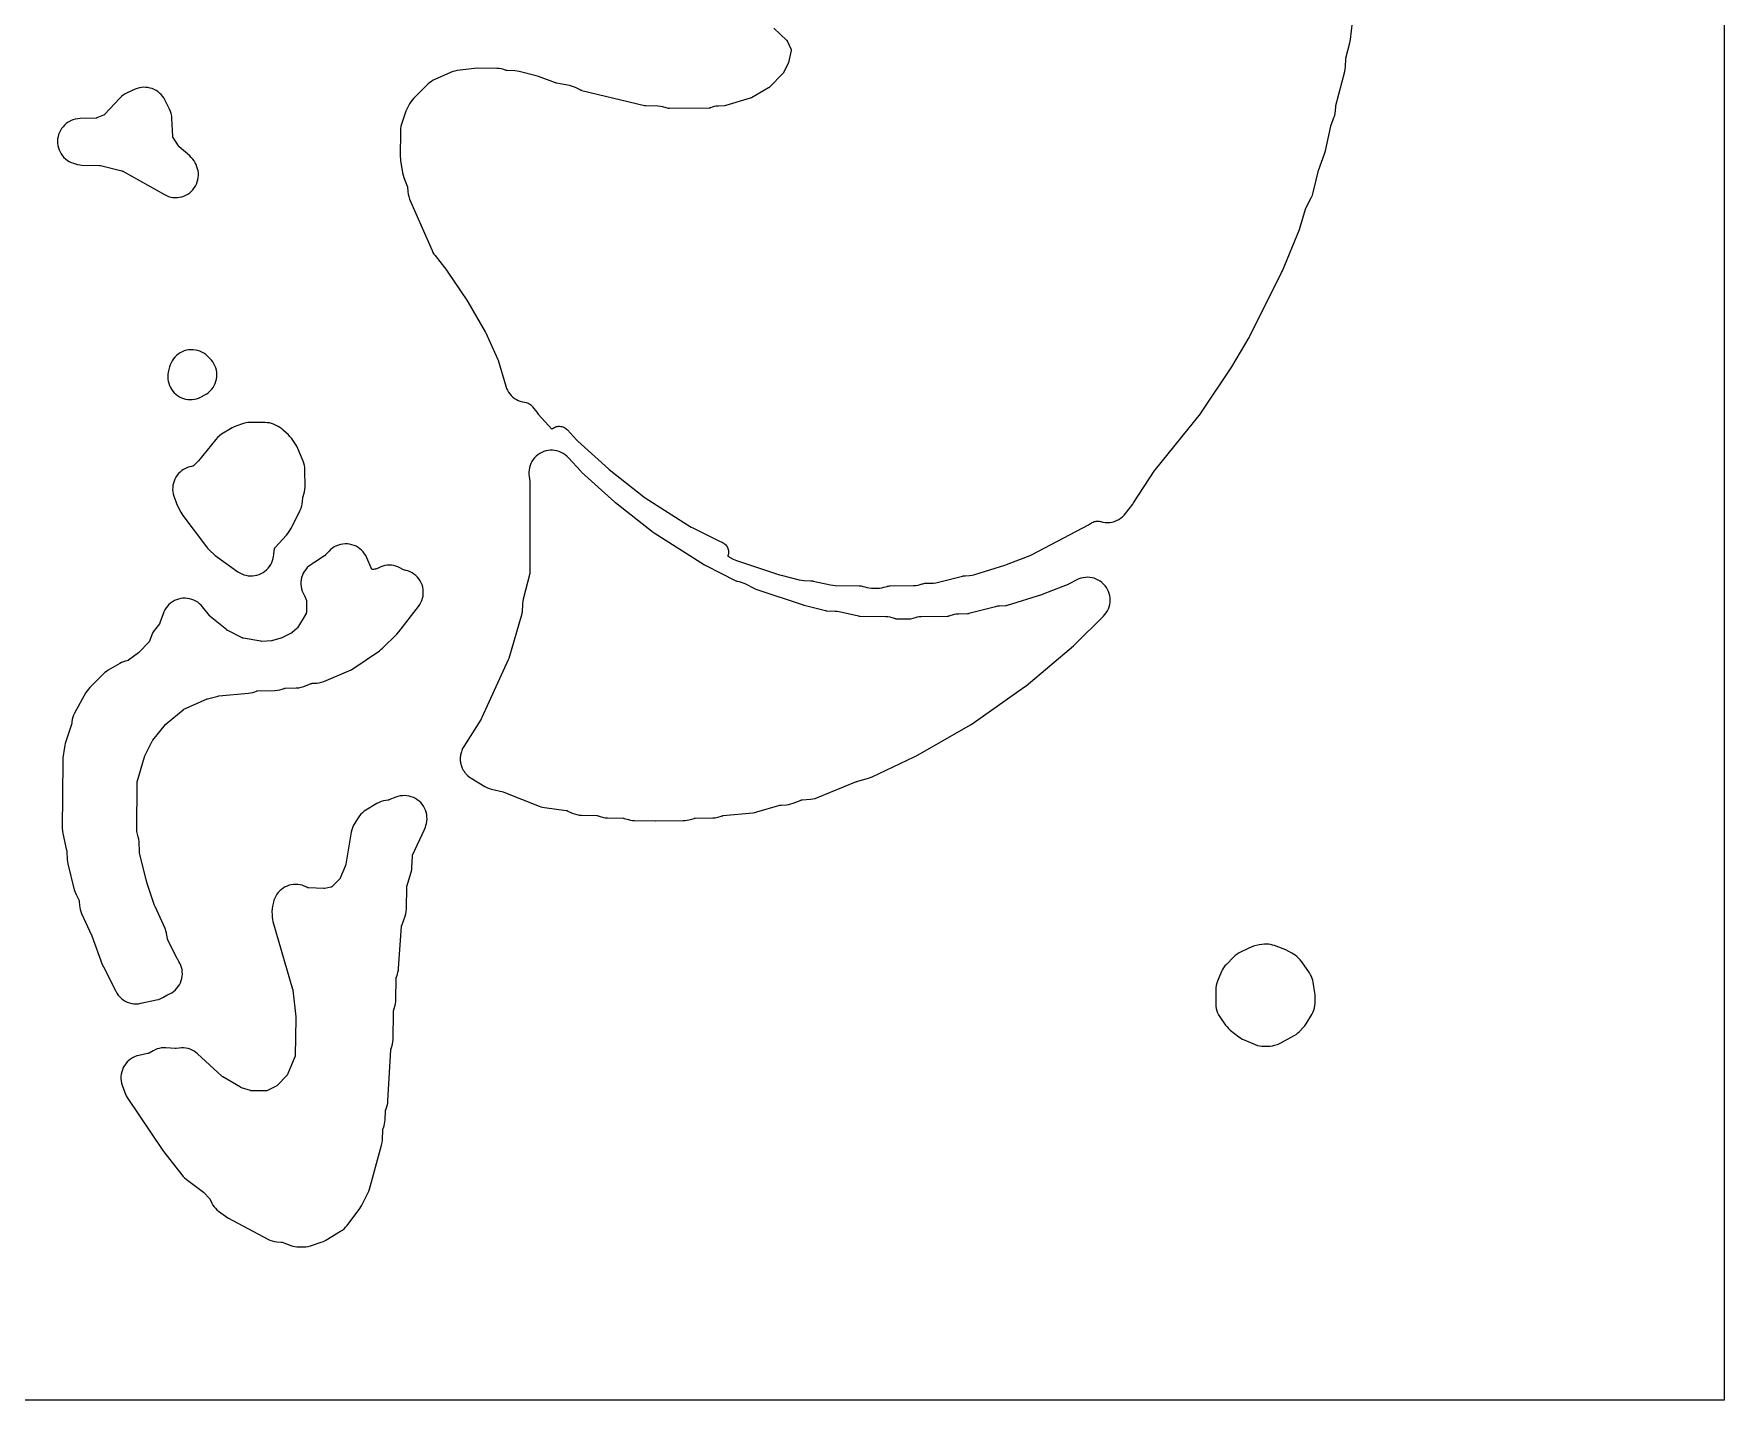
# Model space of a CAD drawing. Header units: millimetres. Extents: x 0 to 300, y 0 to 300.
# Drawn here: x 114.4 to 300, y 0 to 150 of the extents above; entities that cross this region are included whole.
import ezdxf

# ---------------------------------------------------------------- set-up
doc = ezdxf.new("R2010")
doc.units = ezdxf.units.MM
doc.layers.add('CUT', color=7, linetype='CONTINUOUS')

msp = doc.modelspace()

# ---------------------------------------------------------------- linework, layer by layer
at = {"layer": 'CUT'}
for points in [[(0.0614, 0), (0.0029, 0.0029), (0, 0.0614), (0, 299.9386), (0.0029, 299.9971), (0.0614, 300), (299.9341, 300), (299.9926, 299.9971), (299.9954, 299.9386), (299.9954, 0.0614), (299.9926, 0.0029), (299.9341, 0)], [(117.1448, 138.9467), (117.0798, 138.7083), (117.0387, 138.4647), (117.0218, 138.2183), (117.0293, 137.9713), (117.0612, 137.7263), (117.117, 137.4857), (117.1964, 137.2517), (117.2984, 137.0267), (117.4222, 136.8129), (117.5665, 136.6124), (117.7298, 136.427), (117.9107, 136.2587), (118.1073, 136.1091), (118.3176, 135.9796), (118.5398, 135.8715), (118.7715, 135.7858), (119.0065, 135.7119), (119.2312, 135.6526), (119.4604, 135.6144), (119.6921, 135.5977), (121.6282, 135.5479), (121.6498, 135.5468), (121.7384, 135.5348), (121.7595, 135.5302), (124.1013, 134.9491), (124.1183, 134.9444), (124.1531, 134.9324), (124.1868, 134.9173), (124.202, 134.9092), (128.7706, 132.3447), (128.9894, 132.2356), (129.2178, 132.1484), (129.4535, 132.0839), (129.6945, 132.0427), (129.9383, 132.0253), (130.1827, 132.0318), (130.4252, 132.0621), (130.6637, 132.116), (130.8957, 132.1928), (131.1191, 132.292), (131.3318, 132.4125), (131.5317, 132.5532), (131.7169, 132.7128), (131.8856, 132.8897), (132.0362, 133.0822), (132.1673, 133.2885), (132.2777, 133.5066), (132.3662, 133.7345), (132.432, 133.9699), (132.4745, 134.2106), (132.4934, 134.4543), (132.4883, 134.6987), (132.4594, 134.9414), (132.4069, 135.1801), (132.3314, 135.4126), (132.2335, 135.6366), (132.1406, 135.8236), (132.0189, 136.0409), (131.8761, 136.245), (131.7137, 136.4339), (131.5334, 136.6056), (130.3715, 137.6067), (130.3572, 137.6197), (130.3298, 137.6484), (130.3052, 137.6797), (130.2944, 137.6957), (129.7084, 138.6135), (129.6977, 138.6313), (129.6787, 138.6694), (129.6724, 138.7116), (129.671, 138.7323), (129.5878, 140.7109), (129.5627, 140.9744), (129.5099, 141.2338), (129.43, 141.4861), (129.3238, 141.7286), (128.8107, 142.7493), (128.6937, 142.9569), (128.5574, 143.1525), (128.4031, 143.3341), (128.2322, 143.5003), (128.0462, 143.6494), (127.8469, 143.7801), (127.6361, 143.8912), (127.4156, 143.9818), (127.1875, 144.0509), (126.9539, 144.0981), (126.7168, 144.1227), (126.4785, 144.1247), (126.2411, 144.104), (126.0067, 144.0607), (125.7775, 143.9953), (125.5555, 143.9084), (124.6734, 143.5136), (124.4507, 143.4002), (124.2404, 143.2651), (124.0447, 143.1097), (123.8654, 142.9356), (122.189, 141.1356), (122.1739, 141.1203), (122.1403, 141.0913), (122.1013, 141.0703), (122.0815, 141.0616), (121.3578, 140.7687), (121.3412, 140.7624), (121.306, 140.7517), (121.2699, 140.7475), (121.252, 140.7467), (119.5199, 140.7017), (119.247, 140.6796), (118.9781, 140.6278), (118.7165, 140.5469), (118.4653, 140.4379), (118.4018, 140.4061), (118.1866, 140.2846), (117.9845, 140.1426), (117.7974, 139.9813), (117.6271, 139.8023), (117.4753, 139.6074), (117.3435, 139.3984), (117.233, 139.1775)], [(129.6786, 110.7796), (129.8384, 110.5988), (130.0149, 110.4342), (130.2065, 110.2874), (130.4113, 110.1597), (130.6274, 110.0524), (130.853, 109.9665), (131.0857, 109.9026), (131.3235, 109.8616), (131.5642, 109.8436), (131.8055, 109.8489), (132.0451, 109.8775), (132.2809, 109.9291), (132.5106, 110.0031), (132.7321, 110.0989), (132.8938, 110.1884), (132.8947, 110.1869), (132.9866, 110.2401), (133.2067, 110.3594), (133.4178, 110.4876), (133.6152, 110.6361), (133.797, 110.8033), (133.9614, 110.9876), (134.1068, 111.1873), (134.2318, 111.4003), (134.3351, 111.6247), (134.4159, 111.8581), (134.4732, 112.0984), (134.5065, 112.3431), (134.5154, 112.5899), (134.5, 112.8365), (134.4604, 113.0803), (134.3968, 113.319), (134.3101, 113.5502), (134.2009, 113.7718), (134.0704, 113.9815), (133.9198, 114.1773), (133.7507, 114.3573), (133.4767, 114.6214), (133.289, 114.7852), (133.0858, 114.9294), (132.8693, 115.0527), (132.6417, 115.1539), (132.405, 115.2319), (132.1618, 115.2859), (131.9145, 115.3155), (131.6654, 115.3203), (131.417, 115.3003), (131.1719, 115.2557), (130.9325, 115.1869), (130.701, 115.0946), (130.48, 114.9798), (130.2714, 114.8435), (130.0775, 114.6871), (129.9, 114.5122), (129.7409, 114.3205), (129.6016, 114.1139), (129.4836, 113.8945), (129.3881, 113.6644), (129.3158, 113.426), (129.2085, 112.9951), (129.1461, 112.6331), (129.1414, 112.5852), (129.1296, 112.3442), (129.1412, 112.1031), (129.1759, 111.8643), (129.2334, 111.6299), (129.3133, 111.4022), (129.4148, 111.1832), (129.537, 110.975)], [(130.4733, 101.892), (130.3048, 101.7218), (130.1534, 101.5363), (130.0204, 101.3372), (129.9071, 101.1263), (129.8145, 100.9054), (129.7434, 100.6768), (129.6946, 100.4424), (129.6684, 100.2044), (129.665, 99.965), (129.6846, 99.7263), (129.727, 99.4907), (129.7916, 99.2601), (129.9959, 98.6467), (130.1341, 98.314), (130.5499, 97.4865), (130.6606, 97.289), (130.7887, 97.1024), (133.3626, 93.694), (133.5032, 93.524), (133.6583, 93.367), (134.3361, 92.7388), (134.5924, 92.531), (136.8273, 90.9512), (137.033, 90.8203), (137.2506, 90.7101), (137.4778, 90.6216), (137.7125, 90.5557), (137.9526, 90.5129), (138.1957, 90.4938), (138.4395, 90.4984), (138.6817, 90.5267), (138.9199, 90.5785), (139.152, 90.6533), (139.3757, 90.7503), (139.5889, 90.8687), (139.7896, 91.0072), (139.9758, 91.1647), (140.1457, 91.3395), (140.2979, 91.5301), (140.4307, 91.7346), (140.543, 91.951), (140.6337, 92.1774), (140.7019, 92.4115), (140.7469, 92.6511), (140.7604, 92.8033), (140.7693, 92.884), (140.8513, 93.4918), (140.8545, 93.5116), (140.8641, 93.5517), (140.8888, 93.5846), (140.902, 93.5996), (142.1581, 94.9589), (142.3259, 95.1607), (142.4715, 95.379), (142.6973, 95.7593), (142.7877, 95.9255), (143.6741, 97.7134), (143.7713, 97.9362), (143.8465, 98.1674), (143.8988, 98.4049), (143.9279, 98.6462), (143.9592, 99.0857), (143.9613, 99.1077), (143.9697, 99.1526), (143.9829, 99.1964), (143.9911, 99.2169), (143.9929, 99.2211), (144.0819, 99.461), (144.146, 99.7086), (144.1844, 99.9616), (144.1967, 100.2171), (144.1912, 102.1376), (144.1783, 102.3837), (144.1413, 102.6272), (144.0805, 102.866), (143.9965, 103.0976), (143.419, 104.474), (143.2973, 104.724), (143.1487, 104.9589), (142.6939, 105.5962), (142.5425, 105.7877), (142.3732, 105.9636), (141.8128, 106.4916), (141.6335, 106.6451), (141.4407, 106.7811), (141.2358, 106.8982), (140.94, 107.0494), (140.7267, 107.146), (140.5053, 107.2223), (140.2778, 107.2775), (140.046, 107.3112), (139.8122, 107.323), (138.1471, 107.3293), (137.9147, 107.3194), (137.6842, 107.2879), (137.4577, 107.2351), (137.2371, 107.1615), (136.4282, 106.8492), (136.2147, 106.7551), (136.011, 106.6416), (135.0314, 106.034), (134.7995, 105.8713), (134.5874, 105.6833), (134.398, 105.4726), (132.5051, 103.1097), (132.5018, 103.1058), (132.4506, 103.0505), (132.4377, 103.0382), (131.9376, 102.5796), (131.9234, 102.5672), (131.8925, 102.5439), (131.8551, 102.5338), (131.8366, 102.5302), (131.7465, 102.515), (131.5126, 102.4637), (131.2847, 102.3904), (131.0648, 102.2956), (130.855, 102.1802), (130.6572, 102.0452)], [(169.5678, 103.621), (169.3953, 103.4453), (169.241, 103.2535), (169.1062, 103.0475), (168.9924, 102.8292), (168.9006, 102.6007), (168.8317, 102.3644), (168.7864, 102.1224), (168.7651, 101.8771), (168.768, 101.6309), (168.7952, 101.3862), (168.8805, 100.8564), (168.8813, 100.8511), (168.8879, 100.7721), (168.8883, 100.7534), (168.8727, 90.8613), (168.8726, 90.8559), (168.8686, 90.8058), (168.8644, 90.7809), (168.8591, 90.7574), (168.1425, 87.9344), (168.094, 87.6953), (168.0692, 87.4525), (168.0166, 86.4686), (168.0147, 86.4456), (167.9986, 86.3515), (167.9928, 86.3291), (166.5522, 81.4293), (166.5254, 81.3486), (166.493, 81.2698), (163.6231, 74.9311), (163.5851, 74.8543), (163.5417, 74.7803), (162.0703, 72.4612), (162.057, 72.4412), (161.6215, 71.7537), (161.5587, 71.6428), (161.4998, 71.5389), (161.4995, 71.5382), (161.4991, 71.5375), (161.4475, 71.4206), (161.3993, 71.3116), (161.3991, 71.3108), (161.3988, 71.3101), (161.359, 71.1884), (161.3219, 71.0753), (161.3218, 71.0746), (161.3215, 71.0739), (161.2939, 70.9484), (161.2683, 70.8326), (161.2683, 70.8319), (161.2681, 70.8313), (161.253, 70.7031), (161.2392, 70.5857), (161.2391, 70.5851), (161.2391, 70.5845), (161.2368, 70.4549), (161.2346, 70.3372), (161.2347, 70.3366), (161.2347, 70.3361), (161.2453, 70.2062), (161.2548, 70.0894), (161.2549, 70.0889), (161.2549, 70.0884), (161.2785, 69.9595), (161.2995, 69.8448), (161.2996, 69.8444), (161.2997, 69.844), (161.3362, 69.717), (161.3682, 69.6059), (161.3684, 69.6056), (161.3685, 69.6052), (161.418, 69.4813), (161.4603, 69.3751), (161.4605, 69.3748), (161.4606, 69.3745), (161.523, 69.2545), (161.5749, 69.1545), (161.5751, 69.1542), (161.5752, 69.154), (161.6506, 69.0386), (161.7109, 68.9463), (161.711, 68.9462), (161.7112, 68.946), (161.8001, 68.8356), (161.8668, 68.7527), (161.867, 68.7526), (161.8671, 68.7525), (161.9716, 68.6464), (162.0412, 68.5756), (162.0413, 68.5755), (162.0414, 68.5754), (162.1687, 68.4696), (162.2324, 68.4166), (162.2325, 68.4166), (162.4383, 68.2775), (163.9348, 67.3712), (164.1683, 67.2462), (164.4137, 67.1466), (164.6682, 67.0735), (165.9456, 66.779), (165.9505, 66.7778), (166.022, 66.7558), (166.0386, 66.7496), (169.8829, 65.2201), (170.0787, 65.1515), (170.2795, 65.0993), (170.484, 65.064), (172.866, 64.7535), (172.8868, 64.7502), (172.9291, 64.7401), (172.9701, 64.7255), (172.9894, 64.7168), (173.5209, 64.4608), (173.7659, 64.3585), (174.0204, 64.2827), (174.2815, 64.2343), (174.5463, 64.2139), (176.2583, 64.1732), (176.2798, 64.1722), (176.3239, 64.1663), (176.3671, 64.1556), (176.3876, 64.1488), (176.6032, 64.07), (176.8671, 63.9898), (177.1383, 63.9391), (177.4135, 63.9187), (179.1398, 63.8858), (179.1574, 63.885), (179.1938, 63.8811), (179.2298, 63.8739), (179.2463, 63.8694), (179.6948, 63.7375), (179.9183, 63.6828), (180.1459, 63.6489), (180.3757, 63.6361), (182.6794, 63.6135), (182.7213, 63.6134), (185.7108, 63.6342), (185.924, 63.6448), (186.1355, 63.6735), (186.3438, 63.7202), (186.9119, 63.8733), (186.9171, 63.8746), (186.9666, 63.8838), (186.9918, 63.8863), (187.0159, 63.8873), (188.9584, 63.9184), (189.2361, 63.9384), (189.5098, 63.9891), (189.7762, 64.0699), (190.0027, 64.1527), (190.0185, 64.1581), (190.052, 64.1672), (190.0863, 64.1735), (190.1025, 64.1754), (193.3466, 64.4918), (193.574, 64.5246), (193.7974, 64.5781), (196.3339, 65.3105), (196.3543, 65.3158), (196.4398, 65.3309), (196.4607, 65.3329), (197.0398, 65.3733), (197.2914, 65.4038), (197.5387, 65.4595), (197.779, 65.54), (198.6537, 65.8833), (198.6728, 65.8902), (198.7133, 65.9015), (198.7547, 65.9085), (198.7749, 65.9104), (199.6787, 65.9702), (199.9469, 66.0025), (200.2101, 66.0637), (200.4651, 66.1528), (204.739, 67.9117), (204.8055, 67.9369), (204.8733, 67.9581), (206.0549, 68.2906), (206.252, 68.355), (206.443, 68.4355), (211.0773, 70.6184), (211.2526, 70.7096), (217.2437, 74.134), (217.4397, 74.2584), (223.1866, 78.2938), (223.36, 78.4272), (228.5619, 82.8062), (228.7144, 82.9458), (231.8508, 86.0639), (232.0158, 86.2448), (232.1623, 86.441), (232.2889, 86.6506), (232.3943, 86.8716), (232.4777, 87.1018), (232.5382, 87.3391), (232.5751, 87.5811), (232.5882, 87.8257), (232.5773, 88.0703), (232.5425, 88.3126), (232.4842, 88.5505), (232.4029, 88.7814), (232.2994, 89.0033), (232.1746, 89.214), (232.0299, 89.4115), (231.8665, 89.5939), (231.6861, 89.7595), (231.4904, 89.9066), (231.2812, 90.0338), (231.0605, 90.14), (230.8305, 90.224), (230.5934, 90.2852), (230.3515, 90.3229), (230.107, 90.3367), (229.8624, 90.3266), (229.6199, 90.2926), (229.3819, 90.235), (229.1507, 90.1544), (228.9285, 90.0515), (228.0826, 89.6086), (228.0246, 89.5802), (227.9651, 89.5548), (227.4072, 89.3341), (227.4026, 89.3324), (225.1334, 88.4346), (225.0886, 88.4179), (225.043, 88.4029), (221.2786, 87.2452), (221.2561, 87.239), (221.1613, 87.2217), (221.1381, 87.2195), (220.4537, 87.1759), (220.2195, 87.1499), (219.9887, 87.1019), (217.0524, 86.3451), (217.0309, 86.3402), (216.9405, 86.3274), (216.9185, 86.3261), (215.929, 86.2963), (215.6955, 86.2783), (215.4647, 86.2385), (215.2386, 86.1773), (214.8462, 86.0511), (214.8273, 86.0455), (214.7876, 86.037), (214.7473, 86.0324), (214.7277, 86.0316), (211.8362, 85.9914), (211.6172, 85.9787), (211.4001, 85.9469), (211.1866, 85.8962), (210.6522, 85.7441), (210.6338, 85.7393), (210.5952, 85.7322), (210.556, 85.7289), (210.537, 85.7286), (209.1729, 85.7428), (209.1533, 85.7435), (209.1129, 85.748), (209.0731, 85.7564), (209.0543, 85.7619), (208.6704, 85.884), (208.4338, 85.9467), (208.1921, 85.986), (207.9478, 86.0014), (205.0888, 86.0419), (205.0685, 86.0427), (204.9846, 86.0525), (204.9645, 86.0565), (202.8422, 86.5301), (202.6276, 86.5683), (202.4104, 86.5876), (201.4639, 86.6303), (201.4441, 86.6317), (201.3627, 86.6435), (201.3433, 86.6479), (198.9991, 87.2339), (198.9536, 87.2462), (198.9085, 87.2603), (193.7324, 88.9871), (193.7275, 88.9889), (193.6573, 89.0182), (193.6411, 89.026), (192.5036, 89.6136), (192.3062, 89.705), (192.1015, 89.7788), (191.8912, 89.8345), (191.6378, 89.89), (191.6326, 89.8913), (191.5841, 89.906), (191.5605, 89.9155), (191.5386, 89.9258), (189.8841, 90.7542), (188.1527, 91.6212), (188.0986, 91.65), (188.046, 91.6815), (182.5236, 95.1779), (182.4705, 95.2135), (182.4194, 95.2518), (178.288, 98.5171), (178.2563, 98.5431), (178.2254, 98.5701), (174.5559, 101.893), (174.5137, 101.9331), (174.4735, 101.9751), (173.1099, 103.4691), (172.9351, 103.6426), (172.7442, 103.798), (172.5389, 103.9339), (172.3212, 104.049), (172.0933, 104.142), (171.8573, 104.2122), (171.6156, 104.2589), (171.3704, 104.2815), (171.1242, 104.28), (170.8794, 104.2542), (170.6382, 104.2044), (170.4032, 104.1312), (170.2697, 104.0747), (170.1765, 104.0352), (169.9603, 103.9174), (169.7567, 103.7789)], [(118.1065, 59.1137), (118.1544, 58.8717), (118.8619, 56.0376), (118.9451, 55.7695), (119.0578, 55.5124), (119.3851, 54.8671), (119.3931, 54.8502), (119.4076, 54.8127), (119.4144, 54.7731), (119.4162, 54.7545), (119.4485, 54.2936), (119.4741, 54.0709), (119.5197, 53.8513), (119.5847, 53.6367), (119.6687, 53.4288), (120.757, 51.0479), (120.7752, 51.006), (120.7918, 50.9635), (121.9437, 47.8295), (122.0594, 47.5635), (123.4148, 44.8842), (123.5401, 44.6648), (123.6868, 44.4592), (123.8536, 44.2695), (124.0386, 44.0975), (124.2401, 43.9452), (124.4559, 43.8139), (124.6839, 43.7051), (124.9217, 43.6198), (125.1668, 43.5589), (125.4169, 43.5232), (125.6693, 43.5128), (125.9214, 43.5279), (126.1708, 43.5684), (127.8792, 43.9355), (128.1263, 44.002), (128.3654, 44.0935), (128.5939, 44.2089), (129.0133, 44.4484), (129.0672, 44.4775), (129.0845, 44.4863), (129.252, 44.5613), (129.2508, 44.564), (129.3622, 44.6139), (129.5745, 44.735), (129.7739, 44.8764), (129.9586, 45.0365), (130.1267, 45.2139), (130.2767, 45.4069), (130.4072, 45.6135), (130.5168, 45.832), (130.6046, 46.0601), (130.6697, 46.2957), (130.7115, 46.5365), (130.7296, 46.7802), (130.7237, 47.0246), (130.6941, 47.2672), (130.6409, 47.5058), (130.5647, 47.738), (130.4661, 47.9616), (130.3462, 48.1746), (130.227, 48.3639), (130.1974, 48.4136), (130.1702, 48.4647), (129.1302, 50.5394), (129.1214, 50.5584), (129.1058, 50.6008), (129.095, 50.6447), (129.0917, 50.6654), (129.0425, 51.0455), (128.9978, 51.2922), (128.9287, 51.5332), (128.8358, 51.766), (127.729, 54.1809), (127.7038, 54.2401), (127.6818, 54.3005), (126.87, 56.7344), (126.8562, 56.7788), (126.8441, 56.8236), (126.0337, 60.0783), (126.0295, 60.097), (126.0178, 60.1789), (126.0166, 60.198), (125.9718, 61.3095), (125.9454, 61.585), (125.8887, 61.8559), (125.734, 62.4333), (125.73, 62.4495), (125.7238, 62.4852), (125.7208, 62.5215), (125.7205, 62.5378), (125.7516, 67.7586), (125.7521, 67.7761), (125.7558, 67.8136), (125.7631, 67.8507), (125.7676, 67.8676), (126.5788, 70.6288), (126.5839, 70.6449), (126.6105, 70.7124), (126.6177, 70.7276), (127.4292, 72.3479), (127.4388, 72.3659), (127.4867, 72.4401), (127.4992, 72.4563), (128.8818, 74.1595), (128.8936, 74.1733), (128.9484, 74.229), (128.962, 74.2409), (130.8129, 75.7892), (130.8261, 75.7997), (130.8563, 75.8206), (130.8883, 75.8388), (130.9031, 75.8459), (133.3889, 76.9729), (133.4045, 76.9796), (133.4732, 77.0036), (133.4895, 77.0081), (134.6555, 77.3014), (134.6603, 77.3025), (134.7343, 77.3154), (134.7513, 77.3173), (137.9964, 77.6126), (138.2272, 77.6445), (138.4539, 77.6978), (138.6747, 77.7719), (138.8844, 77.8533), (138.8896, 77.8552), (138.9368, 77.8691), (138.9661, 77.8722), (138.9908, 77.8733), (140.8987, 77.9087), (141.1649, 77.9279), (141.4274, 77.9753), (141.6835, 78.0505), (141.9152, 78.1322), (141.9335, 78.1381), (141.9738, 78.1478), (142.0147, 78.1533), (142.0339, 78.1544), (143.2257, 78.1922), (143.5054, 78.2169), (143.7806, 78.2727), (144.0478, 78.3591), (144.8527, 78.6703), (144.8704, 78.6766), (144.9092, 78.6873), (144.9489, 78.6941), (144.9675, 78.6959), (145.4754, 78.7314), (145.7419, 78.7645), (146.0033, 78.826), (146.2566, 78.9152), (149.0136, 80.0559), (149.2439, 80.1652), (149.4619, 80.2975), (152.3552, 82.2614), (152.5317, 82.3929), (152.696, 82.5395), (154.2726, 84.076), (154.5082, 84.3407), (156.6645, 87.1397), (156.8067, 87.3447), (156.9278, 87.5629), (157.0265, 87.7921), (157.1019, 88.0299), (157.1532, 88.2741), (157.1799, 88.5222), (157.1818, 88.7717), (157.1587, 89.0201), (157.1111, 89.265), (157.0392, 89.504), (156.9439, 89.7346), (156.8261, 89.9545), (156.6869, 90.1616), (156.5278, 90.3538), (156.3503, 90.5292), (156.1562, 90.686), (155.9475, 90.8227), (155.7261, 90.9379), (155.4944, 91.0304), (155.2546, 91.0994), (155.1602, 91.1216), (155.138, 91.1275), (155.0447, 91.1618), (155.024, 91.1717), (154.5949, 91.3926), (154.3773, 91.4918), (154.1513, 91.5697), (153.9189, 91.6256), (153.6821, 91.6591), (153.4433, 91.6699), (153.2045, 91.6577), (152.968, 91.6229), (152.7358, 91.5655), (152.5103, 91.4863), (152.2933, 91.3859), (152.1468, 91.3094), (152.045, 91.2682), (151.9397, 91.237), (151.8318, 91.2162), (151.7169, 91.2054), (151.6978, 91.2045), (151.6373, 91.2032), (151.5859, 91.2033), (151.5272, 91.2064), (151.5014, 91.2592), (151.4449, 91.3913), (150.9743, 92.491), (150.8649, 92.7151), (150.7337, 92.9271), (150.5821, 93.125), (150.4115, 93.3069), (150.2236, 93.4708), (150.0203, 93.6152), (149.8036, 93.7386), (149.5758, 93.8399), (149.3389, 93.9179), (149.0955, 93.972), (148.8479, 94.0015), (148.5986, 94.0062), (148.3501, 93.9861), (148.1048, 93.9413), (147.8652, 93.8723), (147.6337, 93.7798), (147.4125, 93.6647), (147.2039, 93.5281), (147.0099, 93.3714), (146.8325, 93.1962), (146.4577, 92.7871), (146.4408, 92.7697), (146.3645, 92.7045), (146.3448, 92.6906), (146.0526, 92.4971), (145.2304, 91.9528), (145.2148, 91.943), (145.0836, 91.8728), (145.0415, 91.8526), (144.8267, 91.7212), (144.6262, 91.569), (144.4421, 91.3973), (144.2761, 91.208), (144.1301, 91.0029), (144.0054, 90.7842), (143.9033, 90.5541), (143.8249, 90.3149), (143.7709, 90.069), (143.742, 89.8189), (143.7383, 89.5672), (143.76, 89.3163), (143.8068, 89.069), (143.8782, 88.8276), (143.9736, 88.5946), (144.0919, 88.3723), (144.1814, 88.2387), (144.2063, 88.1977), (144.2268, 88.1425), (144.3432, 87.7774), (144.3489, 87.7578), (144.3576, 87.7148), (144.3616, 87.671), (144.3618, 87.6506), (144.341, 86.4783), (144.3401, 86.4588), (144.335, 86.4171), (144.3172, 86.3791), (144.3075, 86.3621), (143.3626, 84.7949), (143.3521, 84.7786), (143.3271, 84.7453), (143.2987, 84.7148), (143.2844, 84.7017), (142.7797, 84.2602), (142.7757, 84.2568), (142.7352, 84.2268), (142.7129, 84.2131), (142.6922, 84.2021), (141.653, 83.6815), (141.6372, 83.6741), (141.5669, 83.6467), (141.5502, 83.6415), (140.662, 83.3873), (140.6418, 83.3821), (140.5531, 83.3671), (140.5324, 83.3654), (139.4666, 83.3045), (139.4451, 83.3038), (139.3521, 83.3092), (139.3307, 83.3123), (137.4124, 83.6467), (137.3944, 83.6503), (137.3564, 83.6609), (137.3195, 83.6751), (137.3029, 83.6829), (135.7167, 84.48), (135.6985, 84.4898), (135.6236, 84.5384), (135.6073, 84.551), (133.7822, 86.0437), (133.7666, 86.0571), (133.7046, 86.1202), (133.6915, 86.136), (132.9429, 87.0864), (132.7824, 87.2709), (132.6046, 87.4389), (132.4112, 87.5887), (132.2041, 87.7188), (131.9852, 87.8281), (131.7568, 87.9155), (131.5209, 87.9801), (131.2798, 88.0214), (131.0358, 88.0389), (130.7913, 88.0325), (130.5486, 88.0022), (130.31, 87.9484), (130.0778, 87.8715), (129.8542, 87.7723), (129.6414, 87.6517), (129.4414, 87.5108), (129.2561, 87.3512), (129.0873, 87.1741), (128.9367, 86.9814), (128.8055, 86.775), (128.6952, 86.5567), (128.6067, 86.3286), (128.2723, 85.3232), (128.2664, 85.3067), (128.2512, 85.2723), (128.2299, 85.2412), (128.219, 85.2275), (127.8034, 84.729), (127.6376, 84.506), (127.4975, 84.2659), (127.3849, 84.0118), (127.1274, 83.3302), (127.1203, 83.3128), (127.1024, 83.2768), (127.0777, 83.245), (127.0651, 83.2311), (126.0002, 82.114), (125.9962, 82.11), (125.9332, 82.054), (125.918, 82.0423), (124.8339, 81.2445), (124.8189, 81.234), (124.7852, 81.2139), (124.7482, 81.2008), (124.7306, 81.1959), (124.5035, 81.1393), (124.2772, 81.0713), (124.0583, 80.9823), (123.8487, 80.873), (122.5671, 80.1253), (122.387, 80.0095), (122.2174, 79.8788), (122.0596, 79.7341), (120.5688, 78.2441), (120.411, 78.0708), (120.2701, 77.8834), (120.1473, 77.6837), (118.8986, 75.4208), (118.79, 75.1985), (118.7038, 74.9666), (118.641, 74.7273), (118.6021, 74.483), (118.5819, 74.297), (118.5793, 74.2779), (118.5619, 74.1963), (118.5564, 74.1778), (117.8805, 72.0949), (117.8233, 71.889), (117.7839, 71.679), (117.6161, 70.5113), (117.5907, 70.1687), (117.552, 62.7764), (117.566, 62.4989), (117.6107, 62.2246), (118.0281, 60.3328), (118.0292, 60.3276), (118.0404, 60.2463), (118.0417, 60.2278), (118.0827, 59.3592)], [(124.6744, 37.1265), (124.5117, 36.9369), (124.3687, 36.7319), (124.2469, 36.5138), (124.1474, 36.2845), (124.0714, 36.0465), (124.0195, 35.8021), (123.9922, 35.5537), (123.9899, 35.3038), (124.0126, 35.055), (124.0599, 34.8096), (124.1316, 34.5702), (124.4062, 33.7955), (124.4837, 33.6028), (124.577, 33.4171), (124.6853, 33.2398), (128.5976, 27.3979), (128.7031, 27.252), (130.6624, 24.7387), (130.8064, 24.57), (130.9647, 24.4147), (131.1363, 24.2741), (133.0483, 22.8433), (133.0629, 22.8318), (133.1197, 22.7805), (133.1325, 22.7671), (133.672, 22.179), (133.6836, 22.1658), (133.7059, 22.1367), (133.7255, 22.1056), (133.7337, 22.0905), (133.9771, 21.6175), (134.0882, 21.4234), (134.2162, 21.24), (134.3601, 21.0688), (134.5188, 20.9112), (134.6909, 20.7683), (135.4494, 20.1939), (135.6125, 20.0803), (135.7841, 19.9801), (140.1116, 17.677), (140.3444, 17.5681), (140.587, 17.4836), (140.8371, 17.4245), (141.0919, 17.3914), (141.5699, 17.3542), (141.5881, 17.3523), (141.6255, 17.3459), (141.6624, 17.336), (141.6792, 17.3302), (142.629, 16.978), (142.8434, 16.9094), (143.0631, 16.8602), (143.2864, 16.8311), (143.5114, 16.8221), (144.0269, 16.8249), (144.2859, 16.8397), (144.5419, 16.8813), (144.7923, 16.9492), (145.9634, 17.3331), (146.2236, 17.4348), (146.4708, 17.5649), (148.0934, 18.5383), (148.2953, 18.6732), (148.4833, 18.8271), (148.6553, 18.9985), (148.81, 19.1858), (150.1955, 21.0401), (150.3185, 21.2207), (150.4253, 21.4113), (151.0877, 22.7257), (151.1869, 22.9489), (151.2638, 23.1808), (152.6026, 27.9926), (152.6643, 28.2783), (152.6923, 28.5692), (152.735, 29.7096), (152.7361, 29.7275), (152.7408, 29.7643), (152.752, 29.7992), (152.7587, 29.8161), (152.7969, 29.9066), (152.8755, 30.1192), (152.9345, 30.338), (152.9734, 30.5613), (152.992, 30.7872), (153.0272, 31.7472), (153.0286, 31.7684), (153.0349, 31.8119), (153.0458, 31.8545), (153.0528, 31.8746), (153.1407, 32.1089), (153.2172, 32.3489), (153.2692, 32.5953), (153.2961, 32.8457), (153.6153, 38.4665), (153.6168, 38.485), (153.6225, 38.523), (153.6318, 38.5602), (153.6376, 38.5779), (153.7213, 38.8164), (153.7971, 39.0767), (153.8443, 39.3437), (153.8623, 39.6142), (153.8992, 42.6437), (153.8998, 42.6603), (153.9031, 42.6945), (153.9086, 42.7253), (153.9144, 42.749), (154.0776, 43.3555), (154.1229, 43.5563), (154.1515, 43.7602), (154.1632, 43.9657), (154.2004, 46.3247), (154.2013, 46.346), (154.2068, 46.3899), (154.2169, 46.4329), (154.2235, 46.4532), (154.3332, 46.7632), (154.3984, 46.978), (154.4442, 47.1977), (154.47, 47.4207), (154.7946, 52.0169), (154.7963, 52.0351), (154.8025, 52.0726), (154.8122, 52.1095), (154.8178, 52.1263), (155.1808, 53.1274), (155.2593, 53.3872), (155.3091, 53.6539), (155.3298, 53.9245), (155.3841, 56.394), (155.385, 56.4121), (155.3892, 56.4495), (155.3969, 56.4865), (155.4017, 56.5035), (155.816, 57.8582), (155.8683, 58.0585), (155.9038, 58.2623), (155.9224, 58.4684), (155.9823, 59.7051), (155.9836, 59.7239), (155.9892, 59.7622), (156.0018, 59.7988), (156.0092, 59.8161), (157.3069, 62.6614), (157.4043, 62.909), (157.4613, 63.0803), (157.5277, 63.318), (157.5702, 63.5611), (157.5886, 63.8072), (157.5826, 64.054), (157.5523, 64.2989), (157.4981, 64.5397), (157.4203, 64.7739), (157.3198, 64.9994), (157.1976, 65.2138), (157.0548, 65.4151), (156.8929, 65.6014), (156.7134, 65.7708), (156.5181, 65.9217), (156.3088, 66.0525), (156.0877, 66.1621), (155.8568, 66.2494), (155.6185, 66.3135), (155.3749, 66.3537), (155.1287, 66.3698), (154.882, 66.3615), (154.6373, 66.3289), (154.3971, 66.2723), (154.1636, 66.1924), (153.4123, 65.8928), (153.3962, 65.8868), (153.3621, 65.8766), (153.3271, 65.8692), (153.3105, 65.8669), (153.0724, 65.8383), (152.8152, 65.7937), (152.564, 65.7225), (152.3216, 65.6255), (152.0907, 65.5037), (150.8815, 64.7831), (150.6791, 64.6488), (150.4907, 64.4954), (150.3181, 64.3245), (150.1629, 64.1377), (150.0266, 63.9367), (149.6075, 63.2492), (149.494, 63.0415), (149.4007, 62.8241), (149.3284, 62.5988), (149.2777, 62.3676), (148.6776, 58.8438), (148.6733, 58.8219), (148.6476, 58.733), (148.6396, 58.7122), (148.0524, 57.2984), (148.0443, 57.2802), (148.0248, 57.244), (147.9984, 57.2124), (147.9844, 57.1981), (147.1343, 56.3684), (147.1203, 56.3555), (147.0898, 56.331), (147.0524, 56.3198), (147.0338, 56.3157), (146.3886, 56.1895), (146.3659, 56.1858), (146.271, 56.1784), (146.248, 56.1787), (144.563, 56.2438), (144.5454, 56.2449), (144.5095, 56.2495), (144.4758, 56.2635), (144.4605, 56.2711), (144.3276, 56.3409), (144.1086, 56.4427), (143.8807, 56.5229), (143.6461, 56.5807), (143.4071, 56.6157), (143.1658, 56.6274), (142.9245, 56.6157), (142.6855, 56.5808), (142.4509, 56.523), (142.223, 56.4429), (142.0039, 56.3411), (141.7957, 56.2186), (141.6002, 56.0767), (141.4194, 55.9165), (141.2549, 55.7396), (141.1082, 55.5476), (140.9807, 55.3424), (140.8736, 55.1259), (140.788, 54.9), (140.7245, 54.6669), (140.6277, 54.2292), (140.5827, 53.9527), (140.5689, 53.6729), (140.5718, 53.2457), (140.5839, 53.0152), (140.6173, 52.7869), (140.6716, 52.5627), (142.8371, 45.1355), (142.8417, 45.1185), (142.8558, 45.0471), (142.858, 45.0296), (143.174, 42.0803), (143.1797, 42.0058), (143.1808, 41.9311), (143.1174, 37.8206), (143.1167, 37.8015), (143.1123, 37.7622), (143.1004, 37.7246), (143.0933, 37.7067), (142.2555, 35.7401), (142.2483, 35.7241), (142.2312, 35.6921), (142.209, 35.664), (142.1971, 35.6508), (141.1884, 34.5827), (141.1758, 34.57), (141.1481, 34.5455), (141.1168, 34.5266), (141.1007, 34.5183), (139.9862, 33.976), (139.9696, 33.9684), (139.9343, 33.9551), (139.8966, 33.952), (139.8789, 33.9517), (138.3173, 33.9661), (138.2974, 33.9668), (138.2567, 33.9713), (138.2165, 33.9798), (138.1975, 33.9854), (137.2362, 34.2931), (137.2154, 34.3004), (137.1321, 34.3377), (137.1128, 34.3483), (135.1558, 35.5001), (135.1379, 35.5113), (135.0679, 35.5631), (135.0521, 35.5769), (132.4018, 38.0154), (132.2157, 38.1707), (132.0154, 38.3072), (131.8029, 38.4237), (131.5801, 38.519), (131.3491, 38.5923), (131.1121, 38.6429), (130.8713, 38.6704), (130.6289, 38.6744), (130.3874, 38.6548), (130.0662, 38.6132), (130.0466, 38.6111), (129.9653, 38.6087), (129.9457, 38.6095), (128.928, 38.6795), (128.6833, 38.6843), (128.4393, 38.6652), (128.1984, 38.6223), (127.9628, 38.5561), (127.7348, 38.4671), (127.5166, 38.3563), (127.0868, 38.1108), (127.0689, 38.1012), (127.0305, 38.0842), (126.9907, 38.0712), (126.9709, 38.0665), (126.9526, 38.0625), (126.8888, 38.0488), (125.9627, 37.8499), (125.7213, 37.7852), (125.4876, 37.6968), (125.2639, 37.5855), (125.0524, 37.4524), (124.8552, 37.2989)], [(245.4147, 40.9713), (245.5854, 40.7895), (245.7733, 40.6257), (246.6981, 39.8971), (246.8832, 39.7644), (247.0796, 39.6492), (247.2856, 39.5523), (248.5213, 39.0386), (248.7534, 38.9553), (248.9926, 38.8953), (249.2366, 38.8591), (249.4829, 38.8472), (249.8884, 38.8475), (250.144, 38.8608), (250.3968, 38.9001), (250.6443, 38.9651), (250.9458, 39.0611), (251.1769, 39.1473), (251.3983, 39.256), (252.7816, 40.0214), (252.9975, 40.1556), (253.1987, 40.3111), (253.383, 40.4862), (253.7741, 40.8976), (253.9429, 41.0947), (254.0904, 41.3082), (254.7167, 42.3242), (254.8444, 42.5584), (254.9464, 42.8048), (255.0215, 43.0607), (255.069, 43.3232), (255.0882, 43.5893), (255.101, 44.2708), (255.0953, 44.4927), (255.0699, 44.7133), (254.8838, 45.8747), (254.8388, 46.0928), (254.7746, 46.3059), (254.6917, 46.5125), (254.5907, 46.711), (254.4725, 46.8996), (253.638, 48.1082), (253.4598, 48.3366), (253.2565, 48.5429), (253.0648, 48.7161), (252.8996, 48.8528), (252.7234, 48.9749), (252.5373, 49.0815), (251.8753, 49.4238), (251.5918, 49.5488), (250.6412, 49.8992), (250.4255, 49.9678), (250.2046, 50.0166), (249.9801, 50.0453), (249.754, 50.0535), (249.5259, 50.0514), (249.235, 50.0318), (248.9484, 49.9785), (248.3338, 49.8265), (248.0601, 49.742), (247.798, 49.6267), (246.7561, 49.0954), (246.5271, 48.9629), (246.3135, 48.8071), (246.1175, 48.6295), (245.3397, 47.8459), (245.1797, 47.6685), (245.0374, 47.4766), (244.914, 47.2721), (244.8107, 47.0567), (244.3716, 46.0161), (244.285, 45.7778), (244.2229, 45.532), (244.1861, 45.2812), (244.1749, 45.0279), (244.1849, 43.494), (244.1989, 43.2454), (244.2375, 42.9995), (244.3005, 42.7586), (244.387, 42.5252), (244.4964, 42.3016), (244.6274, 42.0899), (245.263, 41.1692)]]:
    msp.add_lwpolyline(points, close=True, dxfattribs=at)
msp.add_lwpolyline([(195.6511, 150.6076), (197.0684, 149.3194), (197.0824, 149.306), (197.1101, 149.275), (197.1309, 149.2389), (197.1392, 149.2214), (197.5649, 148.2659), (197.5715, 148.25), (197.5834, 148.215), (197.5783, 148.1782), (197.5749, 148.1618), (197.2697, 146.8566), (197.2641, 146.8353), (197.2318, 146.7461), (197.2226, 146.7262), (196.7406, 145.762), (196.7314, 145.7447), (196.7087, 145.7092), (196.6825, 145.6762), (196.6691, 145.6619), (195.178, 144.1443), (195.1659, 144.1325), (195.1379, 144.1087), (195.1077, 144.0875), (195.0936, 144.0789), (193.2026, 142.9892), (193.1835, 142.9789), (193.0973, 142.9417), (193.0767, 142.9349), (190.3914, 142.1293), (190.3698, 142.1235), (190.2747, 142.107), (190.2524, 142.1051), (189.5519, 142.0677), (189.3309, 142.0461), (189.1128, 142.0049), (188.8991, 141.9445), (188.6916, 141.8654), (188.6759, 141.8586), (188.6585, 141.8516), (188.6201, 141.8393), (188.58, 141.835), (188.5612, 141.8344), (184.2061, 141.8008), (184.2007, 141.8009), (184.1493, 141.8047), (184.123, 141.8092), (184.0997, 141.8145), (183.4795, 141.9744), (183.2077, 142.0286), (182.9316, 142.0524), (181.6012, 142.0929), (181.582, 142.094), (181.4999, 142.1049), (181.4811, 142.1089), (174.6002, 143.7536), (174.5787, 143.7594), (174.4886, 143.7926), (174.4685, 143.8021), (173.8995, 144.0921), (173.6847, 144.1892), (173.4617, 144.2655), (173.2325, 144.3206), (171.8091, 144.592), (171.804, 144.5931), (171.7269, 144.6142), (171.7097, 144.6201), (169.8325, 145.3143), (169.569, 145.3956), (167.7191, 145.8558), (167.4741, 145.904), (167.2255, 145.9274), (166.3851, 145.9644), (166.3672, 145.9656), (166.3287, 145.9711), (166.291, 145.9801), (166.2738, 145.9856), (166.0369, 146.0672), (165.7759, 146.1416), (165.5084, 146.1873), (165.2375, 146.2036), (163.1231, 146.2165), (162.7992, 146.1974), (160.8863, 145.9595), (160.6429, 145.9169), (160.4048, 145.8505), (160.1745, 145.7609), (158.4637, 144.996), (158.263, 144.8952), (158.0721, 144.7768), (157.8926, 144.6417), (157.726, 144.4911), (156.1213, 142.9037), (155.9556, 142.7229), (155.8084, 142.5267), (155.6812, 142.317), (155.356, 141.7167), (155.255, 141.5076), (155.1738, 141.2901), (154.7878, 140.0875), (154.7226, 139.8421), (154.6826, 139.5913), (154.6682, 139.3377), (154.6519, 136.4957), (154.6596, 136.2852), (154.685, 136.076), (154.9052, 134.7358), (154.9611, 134.48), (155.0435, 134.2314), (155.4123, 133.2874), (155.4187, 133.2696), (155.4297, 133.2304), (155.4366, 133.1902), (155.4384, 133.1713), (155.4723, 132.6873), (155.5081, 132.406), (155.5755, 132.1306), (155.6736, 131.8646), (158.1371, 126.2013), (158.2306, 126.0092), (158.3402, 125.8257), (158.465, 125.6524), (159.7565, 124.0113), (159.7843, 123.9746), (159.8106, 123.9368), (162.0175, 120.6379), (162.0375, 120.607), (162.0565, 120.5756), (163.9718, 117.2916), (164.001, 117.2385), (164.0275, 117.1839), (165.335, 114.3049), (165.3656, 114.2312), (165.3911, 114.1555), (166.2503, 111.3009), (166.329, 111.0779), (166.4285, 110.8634), (166.5478, 110.6593), (166.6859, 110.4673), (166.8414, 110.2893), (167.0131, 110.1267), (167.1994, 109.9811), (167.3986, 109.8537), (167.609, 109.7457), (167.8286, 109.6581), (168.0555, 109.5916), (168.2877, 109.5469), (168.4683, 109.5209), (168.5763, 109.4941), (168.6818, 109.4567), (168.783, 109.409), (168.8791, 109.3516), (168.969, 109.2849), (169.052, 109.2098), (169.1309, 109.1227), (169.1433, 109.1075), (169.1812, 109.0589), (169.6262, 108.4581), (169.7887, 108.2606), (171.3004, 106.6043), (171.3689, 106.6637), (171.4666, 106.7326), (171.5707, 106.7915), (171.6801, 106.8397), (171.7938, 106.8768), (171.9106, 106.9023), (172.0294, 106.9162), (172.1489, 106.9181), (172.2681, 106.9081), (172.3856, 106.8864), (172.5004, 106.853), (172.6114, 106.8084), (172.7173, 106.7529), (172.8172, 106.6872), (172.91, 106.6119), (172.9949, 106.5277), (174.0144, 105.4108), (174.1424, 105.2833), (177.5011, 102.2418), (177.5983, 102.1596), (181.3806, 99.1701), (181.5423, 99.0555), (186.6048, 95.8502), (186.7705, 95.7566), (189.6359, 94.3218), (189.7567, 94.2675), (189.8877, 94.2211), (189.9974, 94.1761), (190.1022, 94.1205), (190.2009, 94.0548), (190.2926, 93.9797), (190.3765, 93.8959), (190.4517, 93.8043), (190.5176, 93.7056), (190.5733, 93.601), (190.6184, 93.4913), (190.6526, 93.3778), (190.6753, 93.2614), (190.6864, 93.1433), (190.6858, 93.0248), (190.6736, 92.9068), (190.6497, 92.7907), (190.6145, 92.6774), (190.6037, 92.6519), (191.216, 92.3356), (191.3911, 92.2536), (191.5721, 92.1853), (196.2843, 90.6132), (196.4691, 90.5594), (198.4524, 90.0636), (198.6974, 90.0152), (198.946, 89.9915), (199.7303, 89.9561), (199.7847, 89.9525), (199.802, 89.9509), (199.91, 89.9366), (199.927, 89.9335), (199.9805, 89.9228), (201.8757, 89.4999), (202.1287, 89.4569), (202.3849, 89.4401), (205.0462, 89.4025), (205.1073, 89.4001), (205.1267, 89.3989), (205.2427, 89.3858), (205.3569, 89.3615), (205.3757, 89.3565), (205.4345, 89.3394), (205.6402, 89.2739), (205.8799, 89.2105), (206.1247, 89.1712), (206.3722, 89.1564), (207.0404, 89.1494), (207.2799, 89.1584), (207.5174, 89.1903), (207.7508, 89.2448), (208.0926, 89.342), (208.1457, 89.3559), (208.1626, 89.3599), (208.2654, 89.3796), (208.3695, 89.3903), (208.3869, 89.3913), (208.4417, 89.3932), (210.999, 89.4288), (211.2462, 89.4445), (211.4906, 89.4846), (211.7299, 89.5487), (211.9378, 89.6156), (211.994, 89.6322), (212.0119, 89.6371), (212.121, 89.6612), (212.2318, 89.675), (212.2504, 89.6764), (212.3089, 89.6795), (213.1766, 89.7056), (213.4532, 89.7294), (213.7253, 89.7836), (216.383, 90.4685), (216.4404, 90.4819), (216.4588, 90.4857), (216.5751, 90.5042), (216.5937, 90.5063), (216.6524, 90.5114), (217.1612, 90.5438), (217.4522, 90.5796), (217.7371, 90.6492), (221.0356, 91.6637), (221.2203, 91.7285), (223.7874, 92.744), (224.0275, 92.8539), (230.2036, 96.0879), (230.4367, 96.2266), (230.5533, 96.3048), (230.6055, 96.338), (230.6224, 96.3481), (230.7265, 96.4039), (230.8304, 96.4469), (230.938, 96.4795), (231.0483, 96.5012), (231.1602, 96.5119), (231.2727, 96.5115), (231.3845, 96.4999), (231.4946, 96.4774), (231.5461, 96.4614), (231.7933, 96.3982), (232.0457, 96.3606), (232.3006, 96.3489), (232.5553, 96.3633), (232.8073, 96.4035), (233.0538, 96.4692), (233.2924, 96.5597), (233.5204, 96.674), (233.7357, 96.811), (233.9359, 96.9692), (234.1189, 97.147), (234.2828, 97.3425), (235.0645, 98.3779), (235.1594, 98.5126), (237.5081, 102.0916), (237.5412, 102.1395), (237.5766, 102.1856), (242.488, 108.2796), (242.6195, 108.4585), (245.8749, 113.3256), (245.9562, 113.4556), (247.8361, 116.6774), (247.9124, 116.8184), (251.4124, 123.8117), (251.4884, 123.9787), (253.3645, 128.535), (253.4483, 128.7715), (254.0412, 130.7571), (254.0465, 130.7734), (254.074, 130.8422), (254.0815, 130.8577), (254.6637, 131.9968), (254.7845, 132.273), (254.8711, 132.5617), (255.4094, 134.8482), (255.4284, 134.919), (255.4517, 134.9885), (256.1245, 136.8079), (256.2248, 137.1539), (256.8016, 139.8601), (256.8028, 139.865), (256.8249, 139.9401), (256.831, 139.9568), (257.1582, 140.795), (257.2393, 141.0395), (257.2949, 141.291), (257.3243, 141.547), (257.3551, 142.0358), (257.3567, 142.0537), (257.3688, 142.13), (257.3729, 142.1475), (258.3381, 145.8776), (258.3903, 146.1337), (258.4154, 146.3938), (258.4516, 147.2155), (258.453, 147.2357), (258.4662, 147.322), (258.4709, 147.3416), (258.9091, 148.995), (258.9509, 149.1809), (258.9783, 149.3694), (259.2843, 152.2264)], dxfattribs=at)

doc.saveas('drawing.dxf')
